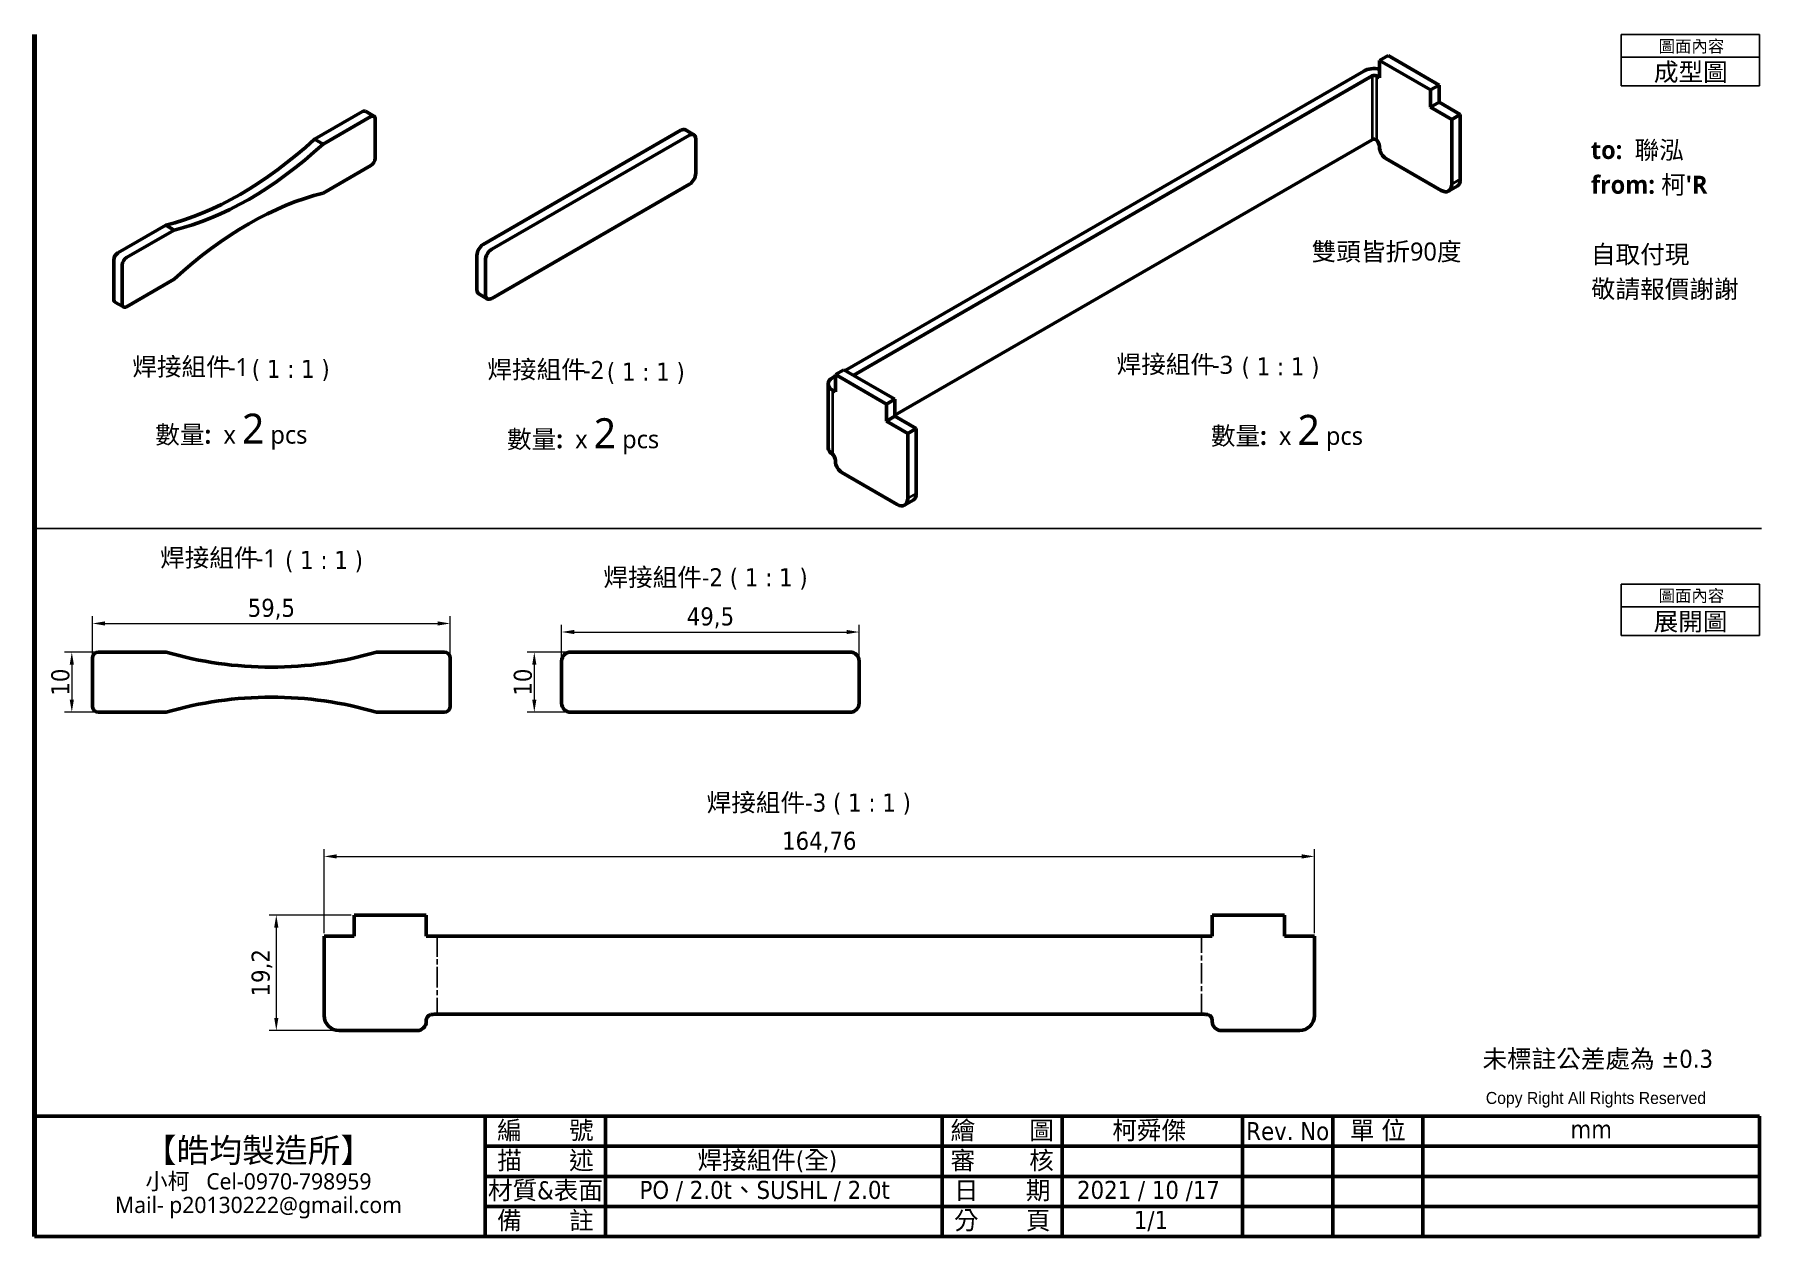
# Model space of a CAD drawing. Header units: millimetres. Extents: x 5 to 292, y 5 to 205.
import ezdxf
from ezdxf.enums import TextEntityAlignment as Align

# ---------------------------------------------------------------- set-up
doc = ezdxf.new("R2010")
doc.units = ezdxf.units.MM
doc.linetypes.add('CHAIN', pattern=[0.3543, 0.2362, -0.0295, 0.0591, -0.0295])
for name, color, linetype, lineweight in [('可見 (ISO)', 7, 'Continuous', 50), ('圖框 (ISO)', 7, 'Continuous', 70), ('折彎中心線 (ISO)', 7, 'CHAIN', 25), ('標註 (ISO)', 12, 'Continuous', 18), ('標題 (ISO)', 7, 'Continuous', 50), ('窄部可見 (ISO)', 7, 'Continuous', 35), ('符號 (ISO)', 7, 'Continuous', 25), ('草圖幾何圖形 (ISO)', 7, 'Continuous', 25)]:
    doc.layers.add(name, color=color, linetype=linetype, lineweight=lineweight)
doc.styles.add('@2.0標示文字 (ISO)', font='tahoma_0.ttf')
doc.styles.add('@3.0標示文字 (ISO)', font='tahoma_0.ttf')
doc.styles.add('文字型式111', font='Microsoft JhengHei.ttf')
doc.styles.add('文字型式118', font='segoeui_0.ttf')
doc.styles.add('註記文字 (ISO)', font='tahoma_0.ttf')
doc.dimstyles.new('預設 (ISO)', dxfattribs={"dimtxt": 3, "dimasz": 2.1, "dimexe": 1.2, "dimexo": 0.5, "dimgap": 0.3, "dimtad": 1, "dimrnd": 1e-08, "dimtxsty": '@3.0標示文字 (ISO)', "dimcen": 0.09, "dimdle": 3, "dimclrd": 256, "dimclre": 256, "dimclrt": 256, "dimazin": 2, "dimtfac": 1, "dimtmove": 0, "dimatfit": 3, "dimfxl": 0, "dimtolj": 1, "dimtzin": 0, "dimlwd": -1, "dimlwe": -1, "dimarcsym": 0})

# ---------------------------------------------------------------- blocks, each defined once
blk = doc.blocks.new('圖框 預設圖框')
at = {"layer": '圖框 (ISO)', "flags": 128}
blk.add_lwpolyline([(5, 5), (5, 205)], dxfattribs=at)
blk = doc.blocks.new('標題欄框 KSJ-單位mm')
at = {"layer": '標題 (ISO)'}
for p, q in [((41.84, 139.37), (328.84, 139.37)), ((41.84, 130.09), (41.84, 139.37)), ((116.84, 139.37), (116.84, 119.37)), ((136.84, 139.37), (136.84, 119.37)), ((136.84, 139.37), (136.84, 119.37)), ((192.84, 139.37), (192.84, 119.37)), ((212.84, 139.37), (212.84, 119.37)), ((212.84, 139.37), (212.84, 119.37)), ((242.84, 139.37), (242.84, 119.37)), ((257.84, 139.37), (257.84, 119.37)), ((272.84, 139.37), (272.84, 119.37)), ((328.84, 133.09), (328.84, 139.37)), ((116.84, 134.37), (192.84, 134.37)), ((192.84, 134.37), (212.84, 134.37)), ((212.84, 134.37), (242.84, 134.37)), ((242.84, 134.37), (328.84, 134.37)), ((328.84, 133.09), (328.84, 119.37)), ((41.84, 119.37), (41.84, 130.09)), ((116.84, 129.37), (192.84, 129.37)), ((192.84, 129.37), (242.84, 129.37)), ((242.84, 129.37), (328.84, 129.37)), ((116.84, 124.37), (192.84, 124.37)), ((192.84, 124.37), (242.84, 124.37)), ((242.84, 124.37), (328.84, 124.37)), ((41.84, 119.37), (328.84, 119.37)), ((242.84, 119.37), (328.84, 119.37))]:
    blk.add_line(p, q, dxfattribs=at)
at = {"layer": '標題 (ISO)', "insert": (283.3, 143.41), "char_height": 2, "attachment_point": 1, "style": '註記文字 (ISO)'}
blk.add_mtext('\\f新細明體|b0|i0;\\H2.0000;Copy Right All Rights Reserved', dxfattribs=at)
at = {"layer": '標題 (ISO)', "char_height": 3, "attachment_point": 5, "style": '註記文字 (ISO)'}
for s, insert, width in [('編       號', (126.84, 136.87), 20), ('繪        圖        ', (202.84, 136.87), 20), ('Rev. No', (250.34, 136.87), 15), ('單 位 ', (265.34, 136.87), 15), ('mm', (300.84, 137.21), 56), ('描       述', (126.84, 131.87), 20), ('審        核', (202.84, 131.87), 20), ('材質&表面', (126.84, 126.87), 20), ('日       期', (202.84, 126.87), 20), ('備       註', (126.84, 121.87), 20), ('分       頁', (202.84, 121.87), 20)]:
    blk.add_mtext(s, dxfattribs=dict(at, insert=insert, width=width))
at = {"layer": '標題 (ISO)', "insert": (79.1, 129.03), "char_height": 3, "width": 74.2489, "attachment_point": 5, "line_spacing_factor": 0.871881, "style": '註記文字 (ISO)'}
blk.add_mtext('{\\fMicrosoft JhengHei|b1|i0|c136|p34;\\H1.33333x;【皓均製造所】\\P\\fMicrosoft JhengHei|b0|i0|c136|p34;\\H0.675x;小柯   \\fMicrosoft JhengHei|b0|i0|c0|p34;Cel-\\f@Microsoft JhengHei|b0|i0|c0|p34;0970-798959\\H1.40979x; \\H0.70932x;\\P\\fMicrosoft JhengHei|b0|i0|c0|p34;Mail- \\f@Microsoft JhengHei|b0|i0|c0|p34;p20130222@gmail.com\\H1.08693x; }', dxfattribs=at)
at = {"layer": '標題 (ISO)', "style": '註記文字 (ISO)'}
for tag, p in [('請輸入編號', (164.84, 136.87)), ('請輸入審核人員', (227.84, 131.87)), ('(變更序號)輸入1', (250.34, 131.87)), ('變更的日期1', (265.34, 131.87)), ('設計變更的內容1', (300.84, 131.87)), ('(變更序號)輸入2', (250.34, 126.87)), ('變更的日期2', (265.34, 126.87)), ('設計變更的內容2', (300.84, 126.87)), ('請輸入備註', (164.84, 121.87)), ('(變更序號)輸入3', (250.34, 121.87)), ('變更的日期3', (265.34, 121.87)), ('設計變更的內容3', (300.84, 121.87))]:
    blk.add_attdef(tag, text='', height=3, dxfattribs=at).set_placement(p, align=Align.MIDDLE_CENTER)
for tag, p in [('請輸入繪圖人員_001', (221.16, 135.53)), ('請輸入描述_001', (152.15, 130.57)), ('請輸入材質&表面處理_001', (142.5, 125.62)), ('請輸入日期_001', (215.29, 125.62)), ('請輸入分頁_001', (224.74, 120.62))]:
    blk.add_attdef(tag, p, '', height=3, dxfattribs=at)
blk = doc.blocks.new('表格1')
at = {"layer": '符號 (ISO)'}
for p, q in [((268.95, 205), (292, 205)), ((268.95, 205), (268.95, 201.22)), ((292, 205), (292, 201.22)), ((268.95, 201.22), (292, 201.22)), ((268.95, 201.22), (268.95, 196.44)), ((292, 201.22), (292, 196.44)), ((268.95, 196.44), (292, 196.44))]:
    blk.add_line(p, q, dxfattribs=at)
at = {"layer": '符號 (ISO)', "attachment_point": 7}
for s, insert, char_height, style in [('圖面內容', (275.21, 201.83), 2, '@2.0標示文字 (ISO)'), ('成型圖', (274.42, 196.92), 3, '@3.0標示文字 (ISO)')]:
    blk.add_mtext(s, dxfattribs=dict(at, insert=insert, char_height=char_height, style=style))
blk = doc.blocks.new('表格2')
at = {"layer": '符號 (ISO)'}
for p, q in [((268.95, 113.56), (292, 113.56)), ((268.95, 113.56), (268.95, 109.78)), ((292, 113.56), (292, 109.78)), ((268.95, 109.78), (292, 109.78)), ((268.95, 109.78), (268.95, 105)), ((292, 109.78), (292, 105)), ((268.95, 105), (292, 105))]:
    blk.add_line(p, q, dxfattribs=at)
at = {"layer": '符號 (ISO)', "attachment_point": 7}
for s, insert, char_height, style in [('圖面內容', (275.21, 110.39), 2, '@2.0標示文字 (ISO)'), ('展開圖', (274.38, 105.5), 3, '@3.0標示文字 (ISO)')]:
    blk.add_mtext(s, dxfattribs=dict(at, insert=insert, char_height=char_height, style=style))
blk = doc.blocks.new('*D12')
at = {"layer": 'Defpoints', "color": 0}
for p in [(74.15, 107), (14.65, 101.24), (74.15, 101.24)]:
    blk.add_point(p, dxfattribs=at)
at = {"layer": '標註 (ISO)'}
for p, q in [((14.65, 101.74), (14.65, 108.2)), ((16.75, 107), (72.05, 107)), ((74.15, 101.74), (74.15, 108.2))]:
    blk.add_line(p, q, dxfattribs=at)
for points in [[(16.75, 107.35), (16.75, 106.65), (14.65, 107)], [(72.05, 107.35), (72.05, 106.65), (74.15, 107)]]:
    blk.add_solid(points, dxfattribs=at)
at = {"layer": '標註 (ISO)', "insert": (44.4, 111.11), "char_height": 3, "attachment_point": 2, "style": '@3.0標示文字 (ISO)'}
blk.add_mtext('\\A1;59,5', dxfattribs=at)
blk = doc.blocks.new('*D13')
at = {"layer": 'Defpoints', "color": 0}
for p in [(15.65, 102.24), (11.2, 92.24), (15.65, 92.24)]:
    blk.add_point(p, dxfattribs=at)
at = {"layer": '標註 (ISO)'}
for p, q in [((15.15, 102.24), (10, 102.24)), ((11.2, 100.14), (11.2, 94.34)), ((15.15, 92.24), (10, 92.24))]:
    blk.add_line(p, q, dxfattribs=at)
for points in [[(10.85, 100.14), (11.55, 100.14), (11.2, 102.24)], [(10.85, 94.34), (11.55, 94.34), (11.2, 92.24)]]:
    blk.add_solid(points, dxfattribs=at)
at = {"layer": '標註 (ISO)', "insert": (7.78, 97.24), "char_height": 3, "attachment_point": 2, "rotation": 90, "style": '@3.0標示文字 (ISO)'}
blk.add_mtext('\\A1;10', dxfattribs=at)
blk = doc.blocks.new('*D14')
at = {"layer": 'Defpoints', "color": 0}
for p in [(94.2, 102.24), (88.15, 92.24), (94.2, 92.24)]:
    blk.add_point(p, dxfattribs=at)
at = {"layer": '標註 (ISO)'}
for p, q in [((93.7, 102.24), (86.95, 102.24)), ((88.15, 100.14), (88.15, 94.34)), ((93.7, 92.24), (86.95, 92.24))]:
    blk.add_line(p, q, dxfattribs=at)
for points in [[(87.8, 100.14), (88.5, 100.14), (88.15, 102.24)], [(87.8, 94.34), (88.5, 94.34), (88.15, 92.24)]]:
    blk.add_solid(points, dxfattribs=at)
at = {"layer": '標註 (ISO)', "insert": (84.73, 97.24), "char_height": 3, "attachment_point": 2, "rotation": 90, "style": '@3.0標示文字 (ISO)'}
blk.add_mtext('\\A1;10', dxfattribs=at)
blk = doc.blocks.new('*D15')
at = {"layer": 'Defpoints', "color": 0}
for p in [(142.2, 105.58), (92.7, 100.74), (142.2, 100.74)]:
    blk.add_point(p, dxfattribs=at)
at = {"layer": '標註 (ISO)'}
for p, q in [((92.7, 101.24), (92.7, 106.78)), ((142.2, 101.24), (142.2, 106.78)), ((94.8, 105.58), (140.1, 105.58))]:
    blk.add_line(p, q, dxfattribs=at)
for points in [[(94.8, 105.93), (94.8, 105.23), (92.7, 105.58)], [(140.1, 105.93), (140.1, 105.23), (142.2, 105.58)]]:
    blk.add_solid(points, dxfattribs=at)
at = {"layer": '標註 (ISO)', "insert": (117.45, 109.68), "char_height": 3, "attachment_point": 2, "style": '@3.0標示文字 (ISO)'}
blk.add_mtext('\\A1;49,5', dxfattribs=at)
blk = doc.blocks.new('*D16')
at = {"layer": 'Defpoints', "color": 0}
for p in [(217.94, 68.24), (53.18, 54.97), (217.94, 54.97)]:
    blk.add_point(p, dxfattribs=at)
at = {"layer": '標註 (ISO)'}
for p, q in [((53.18, 55.47), (53.18, 69.44)), ((217.94, 55.47), (217.94, 69.44)), ((55.28, 68.24), (215.84, 68.24))]:
    blk.add_line(p, q, dxfattribs=at)
for points in [[(55.28, 68.59), (55.28, 67.89), (53.18, 68.24)], [(215.84, 68.59), (215.84, 67.89), (217.94, 68.24)]]:
    blk.add_solid(points, dxfattribs=at)
at = {"layer": '標註 (ISO)', "insert": (135.56, 72.34), "char_height": 3, "attachment_point": 2, "style": '@3.0標示文字 (ISO)'}
blk.add_mtext('\\A1;164,76', dxfattribs=at)
blk = doc.blocks.new('*D17')
at = {"layer": 'Defpoints', "color": 0}
for p in [(58.18, 58.47), (45.22, 39.27), (55.68, 39.27)]:
    blk.add_point(p, dxfattribs=at)
at = {"layer": '標註 (ISO)'}
for p, q in [((57.68, 58.47), (44.02, 58.47)), ((45.22, 56.37), (45.22, 41.37)), ((55.18, 39.27), (44.02, 39.27))]:
    blk.add_line(p, q, dxfattribs=at)
for points in [[(44.87, 56.37), (45.57, 56.37), (45.22, 58.47)], [(44.87, 41.37), (45.57, 41.37), (45.22, 39.27)]]:
    blk.add_solid(points, dxfattribs=at)
at = {"layer": '標註 (ISO)', "insert": (41.11, 48.87), "char_height": 3, "attachment_point": 2, "rotation": 90, "style": '@3.0標示文字 (ISO)'}
blk.add_mtext('\\A1;19,2', dxfattribs=at)

msp = doc.modelspace()

# ---------------------------------------------------------------- linework, layer by layer
at = {"layer": '可見 (ISO)'}
for p, q in [((228.768, 200.67), (230.182, 201.487)), ((230.182, 201.487), (238.667, 196.588)), ((139.874, 149.114), (226.141, 198.921)), ((237.253, 195.771), (228.768, 200.67)), ((228.768, 200.67), (228.768, 197.812)), ((227.555, 198.104), (141.288, 148.298)), ((228.768, 197.812), (228.262, 198.104)), ((237.253, 195.771), (238.667, 196.588)), ((237.253, 192.913), (237.253, 195.771)), ((238.667, 196.588), (238.667, 193.73)), ((237.253, 192.913), (238.667, 193.73)), ((240.788, 190.872), (237.253, 192.913)), ((238.667, 193.73), (242.203, 191.689)), ((51.589, 187.579), (59.544, 192.171)), ((60.958, 191.355), (53.003, 186.762)), ((60.044, 192.221), (61.458, 191.404)), ((61.665, 184.415), (61.665, 190.947)), ((240.788, 190.872), (242.203, 191.689)), ((240.788, 180.094), (240.788, 190.872)), ((242.203, 191.689), (242.203, 180.911)), ((51.589, 187.579), (53.003, 186.762)), ((79.659, 170.077), (112.54, 189.061)), ((113.954, 188.244), (81.073, 169.261)), ((113.29, 189.135), (114.704, 188.319)), ((115.014, 181.916), (115.014, 187.632)), ((148.157, 141.649), (227.555, 187.49)), ((228.768, 186.382), (228.768, 186.218)), ((229.828, 184.381), (239.021, 179.074)), ((53.003, 178.597), (60.958, 183.19)), ((81.073, 161.096), (113.954, 180.079)), ((240.271, 178.95), (241.685, 179.767)), ((18.885, 168.697), (26.84, 173.29)), ((28.255, 172.473), (20.3, 167.881)), ((26.84, 173.29), (28.255, 172.473)), ((18.178, 160.94), (18.178, 167.472)), ((19.593, 166.656), (19.593, 160.124)), ((78.598, 162.525), (78.598, 168.24)), ((80.013, 167.424), (80.013, 161.708)), ((20.3, 159.716), (28.255, 164.308)), ((78.909, 161.838), (80.323, 161.022)), ((18.385, 160.483), (19.8, 159.666)), ((137.02, 136.255), (137.02, 146.869)), ((137.753, 147.89), (138.258, 148.181)), ((139.672, 149.231), (138.258, 148.414)), ((146.743, 143.515), (138.258, 148.414)), ((138.258, 148.414), (138.258, 145.557)), ((139.672, 149.231), (148.157, 144.332)), ((138.258, 145.557), (137.753, 145.848)), ((148.157, 144.332), (146.743, 143.515)), ((148.157, 144.332), (148.157, 141.474)), ((146.743, 140.658), (146.743, 143.515)), ((148.157, 141.474), (146.743, 140.658)), ((148.157, 141.474), (151.693, 139.433)), ((150.279, 138.616), (146.743, 140.658)), ((151.693, 139.433), (150.279, 138.616)), ((150.279, 127.839), (150.279, 138.616)), ((151.693, 139.433), (151.693, 128.655)), ((138.258, 134.126), (138.258, 133.962)), ((139.319, 132.125), (148.511, 126.818)), ((151.175, 127.511), (149.761, 126.694)), ((14.646, 101.237), (14.646, 93.237)), ((26.896, 102.237), (15.646, 102.237)), ((73.146, 102.237), (61.896, 102.237)), ((74.146, 93.237), (74.146, 101.237)), ((92.698, 100.737), (92.698, 93.737)), ((140.698, 102.237), (94.198, 102.237)), ((142.198, 93.737), (142.198, 100.737)), ((15.646, 92.237), (26.896, 92.237)), ((61.896, 92.237), (73.146, 92.237)), ((94.198, 92.237), (140.698, 92.237)), ((70.179, 58.467), (58.179, 58.467)), ((58.179, 58.467), (58.179, 54.967)), ((70.179, 54.967), (70.179, 58.467)), ((212.944, 58.467), (200.944, 58.467)), ((200.944, 58.467), (200.944, 54.967)), ((212.944, 54.967), (212.944, 58.467)), ((58.179, 54.967), (53.179, 54.967)), ((53.179, 54.967), (53.179, 41.767)), ((200.944, 54.967), (70.179, 54.967)), ((217.944, 54.967), (212.944, 54.967)), ((217.944, 41.767), (217.944, 54.967)), ((70.179, 40.767), (70.179, 40.967)), ((71.682, 41.967), (199.442, 41.967)), ((200.944, 40.967), (200.944, 40.767)), ((55.679, 39.267), (68.679, 39.267)), ((202.444, 39.267), (215.444, 39.267))]:
    msp.add_line(p, q, dxfattribs=at)
for centre, radius, start, end in [((15.646, 101.237), 1, 90, 180), ((44.396, 162.237), 62.5, 253.7398, 286.2602), ((73.146, 101.237), 1, 0, 90), ((94.198, 100.737), 1.5, 90, 180), ((140.698, 100.737), 1.5, 0, 90), ((15.646, 93.237), 1, 180, 270), ((44.396, 32.237), 62.5, 73.7398, 106.2602), ((73.146, 93.237), 1, 270, 0), ((94.198, 93.737), 1.5, 180, 270), ((140.698, 93.737), 1.5, 270, 0), ((55.679, 41.767), 2.5, 180, 270), ((68.679, 40.767), 1.5, 270, 0), ((71.179, 40.967), 1, 106.58265, 180), ((199.944, 40.967), 1, 0, 73.41735), ((202.444, 40.767), 1.5, 180, 270), ((215.444, 41.767), 2.5, 270, 0)]:
    msp.add_arc(centre, radius, start, end, dxfattribs=at)
for centre, major_axis, start_param, end_param in [((227.909, 197.9), (2.5, 0), 1.2201112, 2.3561945), ((227.909, 197.9), (-0.5, 0), 3.9269908, 5.4977871), ((59.544, 191.355), (0.5, 0.866), 0, 0.7853982), ((60.958, 190.538), (0.5, 0.866), 5.4977871, 7.0685835), ((39.215, 229.424), (31.25, 54.127), 3.6431967, 4.2107849), ((40.629, 228.608), (-31.25, -54.127), 0.5016041, 1.0691923), ((112.54, 187.836), (0.75, 1.299), 0, 0.7853982), ((113.954, 187.02), (0.75, 1.299), 5.4977871, 7.0685835), ((227.909, 187.286), (0.5, 0), 1.3561945, 2.3561945), ((228.061, 186.79), (0.5, -0.866), 0.7853982, 2.0667726), ((60.958, 184.006), (0.5, 0.866), 3.9269908, 5.4977871), ((229.828, 185.606), (0.75, -1.299), 3.9269908, 5.4977871), ((113.954, 181.304), (0.75, 1.299), 3.9269908, 5.4977871), ((40.629, 122.463), (31.25, 54.127), 0.5016041, 1.0691923), ((239.021, 181.115), (1.25, -2.165), 5.4977871, 7.0685835), ((240.435, 181.932), (1.25, -2.165), 0, 0.7853982), ((79.659, 168.853), (0.75, 1.299), 0.7853982, 2.3561945), ((18.885, 167.881), (0.5, 0.866), 0.7853982, 2.3561945), ((20.3, 167.064), (-0.5, -0.866), 3.9269908, 5.4977871), ((81.073, 168.036), (-0.75, -1.299), 3.9269908, 5.4977871), ((18.885, 161.349), (-0.5, -0.866), 5.4977871, 6.2831853), ((79.659, 163.137), (-0.75, -1.299), 5.4977871, 6.2831853), ((81.073, 162.321), (-0.75, -1.299), 5.4977871, 7.0685835), ((20.3, 160.532), (-0.5, -0.866), 5.4977871, 7.0685835), ((139.52, 146.869), (-2.5, 0), 5.4977871, 7.0685835), ((139.52, 136.255), (-2.5, 0), 0, 0.2146018), ((137.551, 134.534), (0.5, -0.866), 0.7853982, 2.0667726), ((139.319, 133.35), (0.75, -1.299), 3.9269908, 5.4977871), ((148.511, 128.859), (1.25, -2.165), 5.4977871, 7.0685835), ((149.925, 129.676), (1.25, -2.165), 0, 0.7853982)]:
    msp.add_ellipse(centre, major_axis=major_axis, ratio=0.5773503, start_param=start_param, end_param=end_param, dxfattribs=at)
for points in [[(228.015, 187.568), (228.11, 187.556), (228.197, 187.516), (228.262, 187.456)], [(137.078, 135.947), (137.181, 135.675), (137.426, 135.411), (137.753, 135.2)], [(70.894, 41.926), (71.149, 41.953), (71.415, 41.967), (71.682, 41.967)], [(199.442, 41.967), (199.708, 41.967), (199.974, 41.953), (200.229, 41.926)]]:
    msp.add_open_spline(points, degree=3, dxfattribs=at)
at = {"layer": '折彎中心線 (ISO)', "ltscale": 14.445597}
for p, q in [((71.978, 54.967), (71.978, 41.967)), ((199.145, 41.967), (199.145, 54.967))]:
    msp.add_line(p, q, dxfattribs=at)
at = {"layer": '窄部可見 (ISO)'}
for p, q in [((227.555, 198.104), (227.555, 187.49)), ((228.262, 198.104), (228.262, 187.456)), ((240.788, 180.094), (242.203, 180.911)), ((137.753, 145.848), (137.753, 135.2)), ((151.693, 128.655), (150.279, 127.839))]:
    msp.add_line(p, q, dxfattribs=at)
at = {"layer": '草圖幾何圖形 (ISO)'}
msp.add_line((5.083, 122.815), (292.315, 122.815), dxfattribs=at)

# ---------------------------------------------------------------- block references
for name in ['圖框 預設圖框', '表格1', '表格2']:
    msp.add_blockref(name, (0, 0))
msp.add_blockref('標題欄框 KSJ-單位mm', (-36.844, -114.365)).add_auto_attribs({'請輸入描述_001': '焊接組件(全)', '請輸入材質&表面處理_001': 'PO / 2.0t、SUSHL / 2.0t', '請輸入繪圖人員_001': '柯舜傑', '請輸入日期_001': '2021 / 10 /17', '請輸入分頁_001': '1/1'})

# ---------------------------------------------------------------- texts
at = {"layer": '符號 (ISO)', "insert": (263.945, 187.289), "char_height": 3, "width": 53.57123, "attachment_point": 1, "line_spacing_factor": 1.156934, "style": '註記文字 (ISO)'}
msp.add_mtext("\\f微軟正黑體|b1|i0;\\H3.0000;to:  聯泓\\P\\f微軟正黑體|b1|i0;\\H3.0000;from: 柯'R\\f微軟正黑體|b0|i0;\\H3.0000;\\P\\f微軟正黑體|b1|i0;\\H3.0000; \\P\\f微軟正黑體|b1|i0;\\H3.0000;自取付現\\P\\f微軟正黑體|b1|i0;\\H3.0000;敬請報價謝謝", dxfattribs=at)
at = {"layer": '符號 (ISO)', "char_height": 3, "attachment_point": 1, "style": '註記文字 (ISO)'}
for s, insert, width in [('\\f微軟正黑體|b0|i0;\\H3.0000;雙頭皆折90度', (217.472, 170.389), 24.42747), ('\\f微軟正黑體|b1|i0;\\H3.0000;數量: \\f微軟正黑體|b0|i0;\\H3.0000; x \\fSegoe UI|b0|i0;\\H5.0000;2\\f微軟正黑體|b0|i0;\\H3.0000; pcs', (25.098, 141.922), 24.98363), ('\\f微軟正黑體|b1|i0;\\H3.0000;數量: \\f微軟正黑體|b0|i0;\\H3.0000; x \\fSegoe UI|b0|i0;\\H5.0000;2\\f微軟正黑體|b0|i0;\\H3.0000; pcs', (83.617, 141.157), 24.98363), ('\\f微軟正黑體|b1|i0;\\H3.0000;數量: \\f微軟正黑體|b0|i0;\\H3.0000; x \\fSegoe UI|b0|i0;\\H5.0000;2\\f微軟正黑體|b0|i0;\\H3.0000; pcs', (200.711, 141.718), 24.98363), ('未標註公差處為 ±0.3', (245.898, 36.063), 55.80779)]:
    msp.add_mtext(s, dxfattribs=dict(at, insert=insert, width=width))
at = {"layer": '符號 (ISO)', "char_height": 3, "attachment_point": 7}
for s, insert, style in [('焊接組件', (21.27, 147.907), '文字型式111'), ('-1', (37.171, 148.154), '文字型式118'), ('( 1 : 1 )', (41.15, 147.325), '@3.0標示文字 (ISO)'), ('焊接組件', (80.344, 147.432), '文字型式111'), ('-2', (96.245, 147.68), '文字型式118'), ('( 1 : 1 )', (100.224, 146.851), '@3.0標示文字 (ISO)'), ('焊接組件', (185.026, 148.307), '文字型式111'), ('-3', (200.927, 148.502), '文字型式118'), (' ( 1 : 1 )', (204.692, 147.725), '@3.0標示文字 (ISO)'), ('焊接組件', (25.895, 116.112), '文字型式111'), ('-1', (41.796, 116.36), '文字型式118'), (' ( 1 : 1 )', (45.561, 115.531), '@3.0標示文字 (ISO)'), ('焊接組件-2 ( 1 : 1 )', (99.651, 112.647), '@3.0標示文字 (ISO)'), ('焊接組件-3 ( 1 : 1 )', (116.824, 75.16), '@3.0標示文字 (ISO)')]:
    msp.add_mtext(s, dxfattribs=dict(at, insert=insert, style=style))

# ---------------------------------------------------------------- dimensions: what is measured, and where the dimension line sits
at = {"layer": '標註 (ISO)'}
for base, p1, p2, angle, picture, middle in [((74.146, 107), (14.646, 101.237), (74.146, 101.237), 180, '*D12', (44.396, 107)), ((142.198, 105.577), (92.698, 100.737), (142.198, 100.737), 180, '*D15', (117.448, 105.577)), ((11.2, 92.237), (15.646, 102.237), (15.646, 92.237), 90, '*D13', (11.2, 97.237)), ((88.149, 92.237), (94.198, 102.237), (94.198, 92.237), 90, '*D14', (88.149, 97.237)), ((217.9439, 68.2363), (53.1793, 54.9673), (217.9439, 54.9673), 180, '*D16', (135.5616, 68.2363)), ((45.215, 39.267), (58.179, 58.467), (55.679, 39.267), 90, '*D17', (45.215, 48.867))]:
    dim = msp.add_linear_dim(base=base, p1=p1, p2=p2, angle=angle, dimstyle='預設 (ISO)', override={"dimgap": 0.3, "dimdec": 2, "dimtol": 0, "dimlim": 0, "dimtp": 0, "dimtm": 0, "dimtdec": 2, "dimtofl": 0, "dimatfit": 1}, dxfattribs=at)
    dim.commit()
    dim.dimension.update_dxf_attribs({"geometry": picture, "text_midpoint": middle, "dimtype": 160})

doc.saveas('drawing.dxf')
